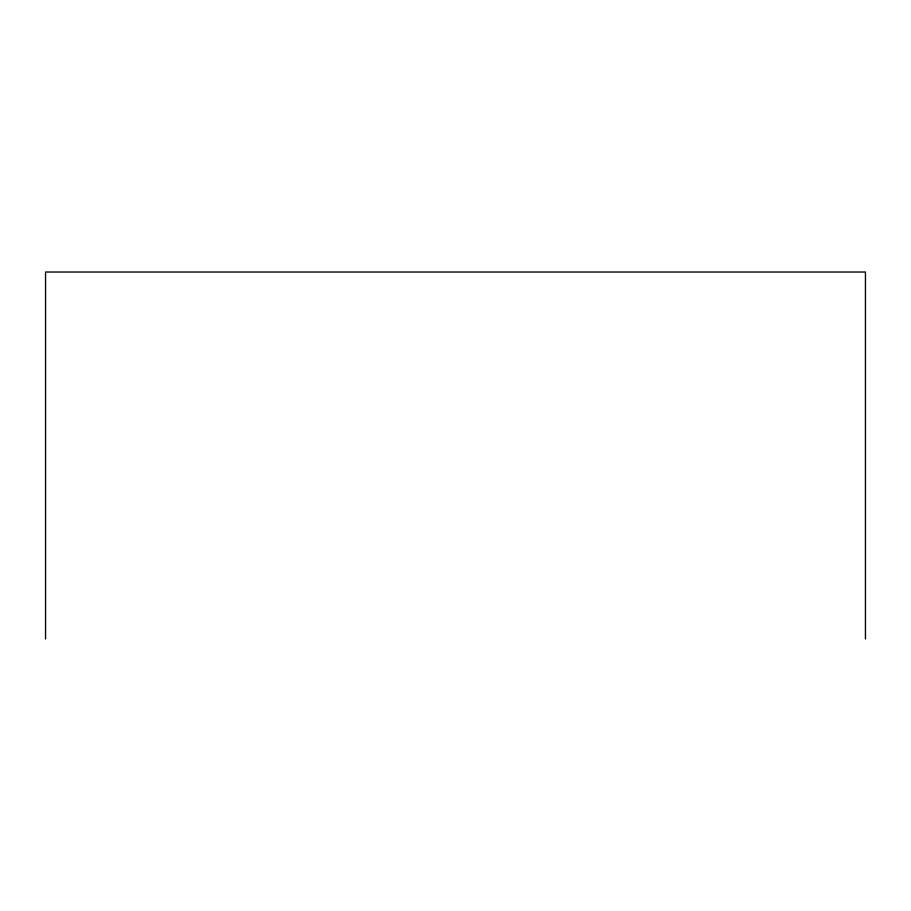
<?xml version="1.0" encoding="UTF-8"?>
<svg xmlns="http://www.w3.org/2000/svg" width="911" height="911" viewBox="0 0 911 911"><rect width="100%" height="100%" fill="white"/><g stroke="black" fill="none" stroke-linecap="round" stroke-linejoin="round"><path stroke-width="1.37" d="M865.45 638.975L865.45 272.025L45.55 272.025L45.55 638.975"/></g></svg>
